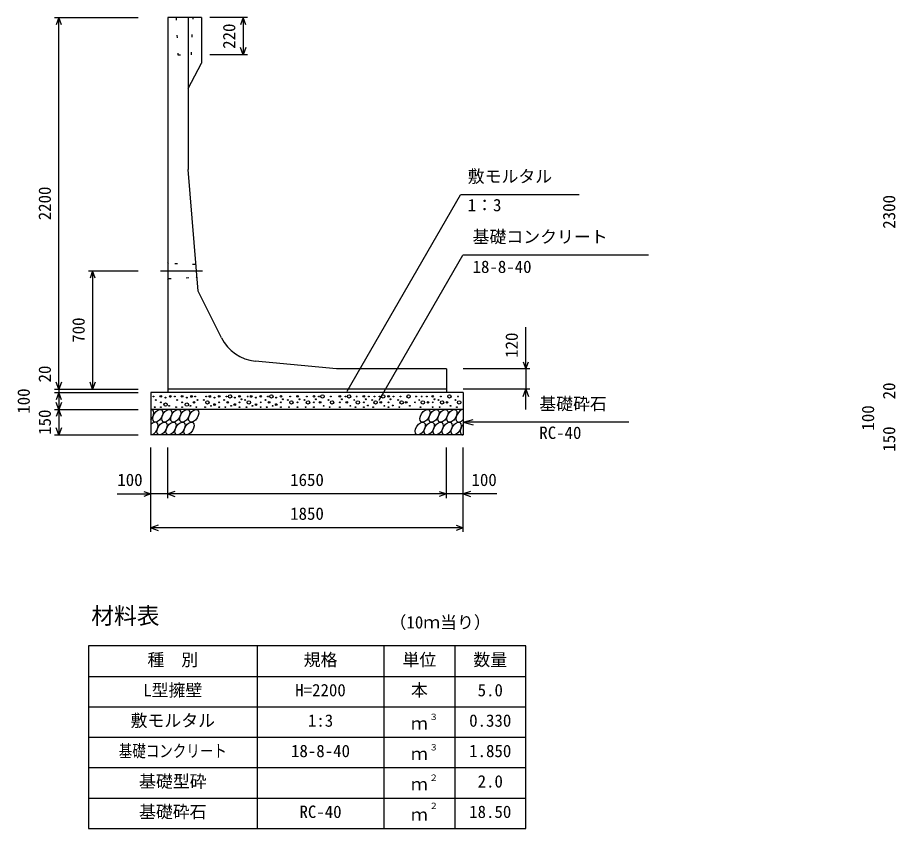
# Model space of a CAD drawing. Units: millimetres, scale not verified. Extents: x -50400 to 50400, y -17820 to 17820.
# Drawn here: x 36123 to 41321, y -3881 to 919 of the extents above; entities that cross this region are included whole.
import ezdxf
from ezdxf.enums import TextEntityAlignment as Align

# ---------------------------------------------------------------- set-up
doc = ezdxf.new("R2010")
doc.units = ezdxf.units.MM
doc.header["$LTSCALE"] = 60
doc.linetypes.add('CHAIN1', pattern=[8, 5, -1, 1, -1])
doc.linetypes.add('DOTTED', pattern=[1.75, 0.25, -1.5])
for name, color, linetype, lineweight in [('0-0_CENTER', 7, 'CHAIN1', 25), ('0-1_DIM', 7, 'Continuous', 25), ('0-3_HATCH', 6, 'Continuous', 25), ('0-4_HYO', 3, 'Continuous', 25), ('0-5_HYO2', 4, 'Continuous', 25), ('0-6_OUTLINE', 1, 'Continuous', 25), ('0-7_OUTLINE2', 4, 'DOTTED', 25), ('0-8_TXT', 7, 'Continuous', 25)]:
    doc.layers.add(name, color=color, linetype=linetype, lineweight=lineweight)
doc.styles.add('ＭＳ ゴシック', font='')
doc.styles.get('ＭＳ ゴシック').set_extended_font_data('MS Gothic')

msp = doc.modelspace()

# ---------------------------------------------------------------- linework, layer by layer
at = {"layer": '0-0_CENTER'}
msp.add_line((36968.68, -580.94), (37218.54, -580.94), dxfattribs=at)
at = {"layer": '0-1_DIM'}
for p, q in [((36342, 919.06), (36837, 919.06)), ((36367, -1280.94), (36367, 919.06)), ((37483.91, 919.06), (37262, 919.06)), ((37458.91, 919.06), (37458.91, 699.06)), ((37483.91, 699.06), (37262, 699.06)), ((38074.15, -1292.26), (38745.42, -129.59)), ((39447.83, -129.59), (38745.42, -129.59)), ((38263.63, -1346.66), (38759.9, -487.09)), ((39859.44, -487.09), (38759.9, -487.09)), ((36542, -580.94), (36837, -580.94)), ((36567, -580.94), (36567, -1280.94)), ((39132, -1160.94), (39132, -913.25)), ((39157, -1160.94), (38762, -1160.94)), ((39132, -1160.94), (39132, -1280.94)), ((36342, -1280.94), (36837, -1280.94)), ((36342, -1280.94), (36837, -1280.94)), ((36367, -1280.94), (36367, -1300.94)), ((36567, -1280.94), (36837, -1280.94)), ((39157, -1280.94), (38762, -1280.94)), ((39132, -1400.94), (39132, -1280.94)), ((36342, -1300.94), (36837, -1300.94)), ((36367, -1300.94), (36367, -1400.94)), ((36342, -1400.94), (36837, -1400.94)), ((36367, -1400.94), (36367, -1550.94)), ((38762, -1475.94), (38819.96, -1460.41)), ((39742.32, -1475.94), (38762, -1475.94)), ((38762, -1475.94), (38819.96, -1491.47)), ((36342, -1550.94), (36837, -1550.94)), ((36912, -2125.94), (36912, -1625.94)), ((37012, -1925.94), (37012, -1625.94)), ((38662, -1925.94), (38662, -1625.94)), ((38662, -1925.94), (38662, -1625.94)), ((38762, -2125.94), (38762, -1625.94)), ((36712.46, -1900.94), (36912, -1900.94)), ((37012, -1900.94), (36912, -1900.94)), ((38662, -1900.94), (37012, -1900.94)), ((38762, -1900.94), (38662, -1900.94)), ((38961.54, -1900.94), (38762, -1900.94)), ((38762, -2100.94), (36912, -2100.94))]:
    msp.add_line(p, q, dxfattribs=at)
for points in [[(36382.39, 876.78), (36367, 919.06), (36351.61, 876.78)], [(37474.3, 876.78), (37458.91, 919.06), (37443.52, 876.78)], [(37474.3, 741.35), (37458.91, 699.06), (37443.52, 741.35)], [(36582.39, -623.22), (36567, -580.94), (36551.61, -623.22)], [(39116.61, -1118.65), (39132, -1160.94), (39147.39, -1118.65)], [(36382.39, -1238.65), (36367, -1280.94), (36351.61, -1238.65)], [(36582.39, -1238.65), (36567, -1280.94), (36551.61, -1238.65)], [(39116.61, -1323.22), (39132, -1280.94), (39147.39, -1323.22)], [(36382.39, -1343.22), (36367, -1300.94), (36351.61, -1343.22)], [(36382.39, -1358.65), (36367, -1400.94), (36351.61, -1358.65)], [(36382.39, -1443.22), (36367, -1400.94), (36351.61, -1443.22)], [(36382.39, -1508.65), (36367, -1550.94), (36351.61, -1508.65)], [(36869.71, -1885.55), (36912, -1900.94), (36869.71, -1916.33)], [(37054.29, -1885.55), (37012, -1900.94), (37054.29, -1916.33)], [(38619.71, -1885.55), (38662, -1900.94), (38619.71, -1916.33)], [(38804.29, -1885.55), (38762, -1900.94), (38804.29, -1916.33)], [(36954.29, -2085.55), (36912, -2100.94), (36954.29, -2116.33)], [(38719.71, -2085.55), (38762, -2100.94), (38719.71, -2116.33)]]:
    msp.add_lwpolyline(points, dxfattribs=at)
at = {"layer": '0-3_HATCH'}
for centre, radius in [((36927.97, -1323.76), 2.5), ((36941.99, -1344.77), 2.5), ((36970.86, -1322.89), 5), ((36998.9, -1330.76), 2.5), ((37026.94, -1323.76), 5), ((37054.07, -1323.76), 2.5), ((37068.09, -1344.77), 2.5), ((37096.97, -1322.89), 5), ((37125.01, -1330.76), 2.5), ((37153.04, -1323.76), 5), ((37174.07, -1323.76), 2.5), ((37188.09, -1344.77), 2.5), ((37225.91, -1344.77), 2.5), ((37246.94, -1358.78), 10), ((37239.93, -1323.76), 2.5), ((37260.96, -1323.76), 5), ((37288.99, -1330.76), 2.5), ((37317.03, -1322.89), 5), ((37345.91, -1344.77), 2.5), ((37359.93, -1323.76), 2.5), ((37380.96, -1323.76), 10), ((37408.99, -1330.76), 2.5), ((37437.03, -1322.89), 5), ((37448.37, -1340.45), 2.5), ((37471.13, -1344.77), 2.5), ((37492.16, -1358.78), 10), ((37485.15, -1323.76), 2.5), ((37506.18, -1323.76), 5), ((37534.22, -1330.76), 2.5), ((37562.26, -1322.89), 5), ((37591.13, -1344.77), 2.5), ((37605.15, -1323.76), 2.5), ((37626.18, -1323.76), 10), ((37654.22, -1330.76), 2.5), ((37682.26, -1322.89), 5), ((37693.6, -1340.45), 2.5), ((37723.06, -1344.77), 2.5), ((37744.09, -1358.78), 10), ((37737.08, -1323.76), 2.5), ((37780.7, -1322.89), 5), ((37792.04, -1340.45), 2.5), ((37821.5, -1344.77), 2.5), ((37842.53, -1358.78), 10), ((37835.51, -1323.76), 2.5), ((37877.69, -1322.89), 5), ((37889.03, -1340.45), 2.5), ((37907.39, -1323.76), 2.5), ((37928.42, -1323.76), 10), ((37963.77, -1344.77), 2.5), ((37984.8, -1358.78), 10), ((37977.79, -1323.76), 2.5), ((38031.08, -1322.89), 5), ((38042.42, -1340.45), 2.5), ((38065.05, -1323.76), 2.5), ((38086.08, -1323.76), 10), ((38116.74, -1344.77), 2.5), ((38137.77, -1358.78), 10), ((38130.76, -1323.76), 2.5), ((38172.94, -1322.89), 5), ((38184.28, -1340.45), 2.5), ((38202.63, -1323.76), 2.5), ((38221.87, -1344.77), 2.5), ((38242.9, -1358.78), 10), ((38235.89, -1323.76), 2.5), ((38266.67, -1323.76), 2.5), ((38287.71, -1323.76), 10), ((38319.47, -1322.89), 5), ((38330.81, -1340.45), 2.5), ((38349.17, -1323.76), 2.5), ((38376.16, -1344.77), 2.5), ((38397.19, -1358.78), 10), ((38390.18, -1323.76), 2.5), ((38438.34, -1323.76), 10), ((38482.43, -1323.76), 2.5), ((38501.66, -1344.77), 2.5), ((38522.69, -1358.78), 10), ((38515.68, -1323.76), 2.5), ((38546.47, -1323.76), 2.5), ((38580.87, -1322.89), 5), ((38592.21, -1340.45), 2.5), ((38615.33, -1344.77), 2.5), ((38636.36, -1358.78), 10), ((38629.35, -1323.76), 2.5), ((38679.99, -1323.76), 10), ((38716.61, -1344.77), 2.5), ((38737.64, -1358.78), 10), ((38730.62, -1323.76), 2.5), ((36934.98, -1386.79), 2.5), ((36970.86, -1358.78), 2.5), ((36970.86, -1386.79), 2.5), ((36998.9, -1371.91), 10), ((37019.93, -1378.91), 2.5), ((37061.08, -1386.79), 2.5), ((37096.97, -1358.78), 2.5), ((37096.97, -1386.79), 2.5), ((37125.01, -1371.91), 10), ((37146.03, -1378.91), 2.5), ((37167.06, -1358.78), 5), ((37181.08, -1386.79), 2.5), ((37232.92, -1386.79), 2.5), ((37267.97, -1378.91), 2.5), ((37288.99, -1371.91), 5), ((37317.03, -1358.78), 2.5), ((37317.03, -1386.79), 2.5), ((37352.92, -1386.79), 2.5), ((37366.94, -1358.78), 5), ((37387.97, -1378.91), 2.5), ((37408.99, -1371.91), 5), ((37437.03, -1358.78), 2.5), ((37437.03, -1386.79), 2.5), ((37478.14, -1386.79), 2.5), ((37513.19, -1378.91), 2.5), ((37534.22, -1371.91), 5), ((37562.26, -1358.78), 2.5), ((37562.26, -1386.79), 2.5), ((37598.14, -1386.79), 2.5), ((37612.16, -1358.78), 5), ((37633.19, -1378.91), 2.5), ((37654.22, -1371.91), 5), ((37682.26, -1358.78), 2.5), ((37682.26, -1386.79), 2.5), ((37730.07, -1386.79), 2.5), ((37780.7, -1358.78), 2.5), ((37780.7, -1386.79), 2.5), ((37828.51, -1386.79), 2.5), ((37877.69, -1358.78), 2.5), ((37877.69, -1386.79), 2.5), ((37914.4, -1358.78), 5), ((37935.43, -1378.91), 2.5), ((37970.78, -1386.79), 2.5), ((38031.08, -1358.78), 2.5), ((38031.08, -1386.79), 2.5), ((38072.06, -1358.78), 5), ((38093.09, -1378.91), 2.5), ((38123.75, -1386.79), 2.5), ((38172.94, -1358.78), 2.5), ((38172.94, -1386.79), 2.5), ((38197.59, -1377.13), 2.5), ((38228.88, -1386.79), 2.5), ((38273.69, -1358.78), 5), ((38294.71, -1378.91), 2.5), ((38319.47, -1358.78), 2.5), ((38319.47, -1386.79), 2.5), ((38344.13, -1377.13), 2.5), ((38383.17, -1386.79), 2.5), ((38424.32, -1358.78), 5), ((38445.35, -1378.91), 2.5), ((38475.99, -1358.78), 2.5), ((38508.67, -1386.79), 2.5), ((38553.48, -1358.78), 5), ((38580.87, -1358.78), 2.5), ((38580.87, -1386.79), 2.5), ((38622.34, -1386.79), 2.5), ((38665.97, -1358.78), 5), ((38686.99, -1378.91), 2.5), ((38723.62, -1386.79), 2.5)]:
    msp.add_circle(centre, radius, dxfattribs=at)
for centre, start_param, end_param in [((36899.64, -1438.46), 4.385593, 6.6745444), ((38748.14, -1438.46), 0.3357715, 4.4411806), ((36924.96, -1513.45), 3.5111464, 7.548991), ((38773.46, -1513.45), 1.2110787, 3.5658734)]:
    msp.add_ellipse(centre, major_axis=(21.81, 35.31), ratio=0.5792, start_param=start_param, end_param=end_param, dxfattribs=at)
for centre in [(36952.84, -1438.46), (37006.05, -1438.46), (37059.26, -1438.46), (37112.47, -1438.46), (37165.68, -1438.46), (38535.31, -1438.46), (38588.51, -1438.46), (38641.72, -1438.46), (38694.93, -1438.46), (36978.16, -1513.45), (37031.37, -1513.45), (37084.58, -1513.45), (37137.79, -1513.45), (38507.42, -1513.45), (38560.63, -1513.45), (38613.84, -1513.45), (38667.04, -1513.45), (38720.25, -1513.45)]:
    msp.add_ellipse(centre, major_axis=(21.81, 35.31), ratio=0.5792, dxfattribs=at)
at = {"layer": '0-4_HYO'}
for p, q in [((37542, -2800.94), (37542, -3880.94)), ((38292, -2800.94), (38292, -3880.94)), ((38712, -2800.94), (38712, -3880.94)), ((36542, -2980.94), (39132, -2980.94))]:
    msp.add_line(p, q, dxfattribs=at)
msp.add_lwpolyline([(36542, -3880.94), (39132, -3880.94), (39132, -2800.94), (36542, -2800.94)], close=True, dxfattribs=at)
at = {"layer": '0-5_HYO2'}
for p, q in [((36542, -3160.94), (39132, -3160.94)), ((36542, -3340.94), (39132, -3340.94)), ((36542, -3520.94), (39132, -3520.94)), ((36542, -3700.94), (39132, -3700.94))]:
    msp.add_line(p, q, dxfattribs=at)
at = {"layer": '0-6_OUTLINE'}
for p, q in [((37212, 919.06), (37012, 919.06)), ((37012, 919.06), (37012, -1300.94)), ((37132, 919.06), (37132, 19.06)), ((37212, 919.06), (37212, 649.06)), ((37132, 499.06), (37212, 649.06)), ((37192, -700.94), (37132, 19.06)), ((37330.14, -977.23), (37192, -700.94)), ((38012, -1160.94), (37529.67, -1114.26)), ((38662, -1160.94), (38012, -1160.94)), ((38662, -1160.94), (38662, -1300.94)), ((38662, -1280.94), (37012, -1280.94)), ((38762, -1300.94), (38762, -1550.94)), ((38762, -1400.94), (36912, -1400.94)), ((38762, -1550.94), (36912, -1550.94))]:
    msp.add_line(p, q, dxfattribs=at)
msp.add_lwpolyline([(38762, -1300.94), (36912, -1300.94), (36912, -1550.94)], dxfattribs=at)
msp.add_arc((37553.75, -865.42), 250, 206.56505, 264.47246, dxfattribs=at)
at = {"layer": '0-7_OUTLINE2'}
for p, q in [((37152, 699.06), (37162, 919.06)), ((37017, -536.16), (37012.22, -530.94)), ((37173.84, -543.21), (37017, -536.16)), ((37178.46, -538.41), (37173.84, -543.21)), ((37017, -625.72), (37180.13, -618.66)), ((37185.34, -623.43), (37180.13, -618.66)), ((37012.22, -630.93), (37017, -625.72))]:
    msp.add_line(p, q, dxfattribs=at)
msp.add_lwpolyline([(37062, 919.06), (37072, 699.06), (37152, 699.06)], dxfattribs=at)

# ---------------------------------------------------------------- texts
at = {"layer": '0-1_DIM', "style": 'ＭＳ ゴシック'}
for s, p in [('220', (37433.91, 734.06)), ('2200', (36342, -280.94)), ('2300', (41342, -330.94)), ('700', (36542, -1005.94)), ('120', (39107, -1095.3)), ('20', (36342, -1240.87)), ('20', (41342, -1340.87)), ('100', (36217, -1425.94)), ('100', (41217, -1525.94)), ('150', (36342, -1550.94)), ('150', (41342, -1650.94))]:
    msp.add_text(s, height=73.31, rotation=90, dxfattribs=at).set_placement(p, align=Align.BOTTOM_LEFT)
for s, p in [('敷モルタル', (38788.27, -79.59)), ('1：3', (38788.27, -249.7)), ('基礎コンクリート', (38817.15, -437.09)), ('18-8-40', (38817.15, -614.72)), ('基礎砕石', (39212.25, -1425.94)), ('RC-40', (39212.25, -1597.32)), ('100', (36713.36, -1875.94)), ('1650', (37737, -1875.94)), ('100', (38810.64, -1875.94)), ('1850', (37737, -2075.94))]:
    msp.add_text(s, height=73.31, dxfattribs=at).set_placement(p, align=Align.BOTTOM_LEFT)
at = {"layer": '0-8_TXT', "style": 'ＭＳ ゴシック'}
for s, height, p in [('材料表', 98.97, (36558.67, -2700.94)), ('（10ｍ当り）', 73.31, (38325.33, -2719.27)), ('種\u3000別', 73.31, (36892, -2940.94)), ('規格', 73.31, (37817, -2940.94)), ('単位', 73.31, (38402, -2940.94)), ('数量', 73.31, (38822, -2940.94)), ('L型擁壁', 73.31, (36867, -3120.94)), ('本', 73.31, (38452, -3120.94)), ('H=2200', 73.31, (37767, -3120.94)), ('5.0', 73.31, (38847, -3120.94)), ('敷モルタル', 73.31, (36792, -3300.94)), ('1:3', 73.31, (37842, -3300.94)), ('３', 36.66, (38561.24, -3250.32)), ('0.330', 73.31, (38797, -3300.94)), ('ｍ', 73.31, (38452, -3317.61)), ('18-8-40', 73.31, (37742, -3480.94)), ('ｍ', 73.31, (38452, -3497.61)), ('３', 36.66, (38561.24, -3430.32)), ('1.850', 73.31, (38797, -3480.94)), ('基礎型砕', 73.31, (36842, -3660.94)), ('２', 36.66, (38561.24, -3610.32)), ('2.0', 73.31, (38847, -3660.94)), ('ｍ', 73.31, (38452, -3677.61)), ('基礎砕石', 73.31, (36842, -3840.94)), ('２', 36.66, (38561.24, -3776.99)), ('RC-40', 73.31, (37792, -3840.94)), ('ｍ', 73.31, (38452, -3857.61)), ('18.50', 73.31, (38797, -3840.94))]:
    msp.add_text(s, height=height, dxfattribs=at).set_placement(p, align=Align.BOTTOM_LEFT)
at = {"layer": '0-8_TXT', "style": 'ＭＳ ゴシック', "width": 0.8}
msp.add_text('基礎コンクリート', height=73.31, dxfattribs=at).set_placement((36722, -3480.94), align=Align.BOTTOM_LEFT)

doc.saveas('drawing.dxf')
